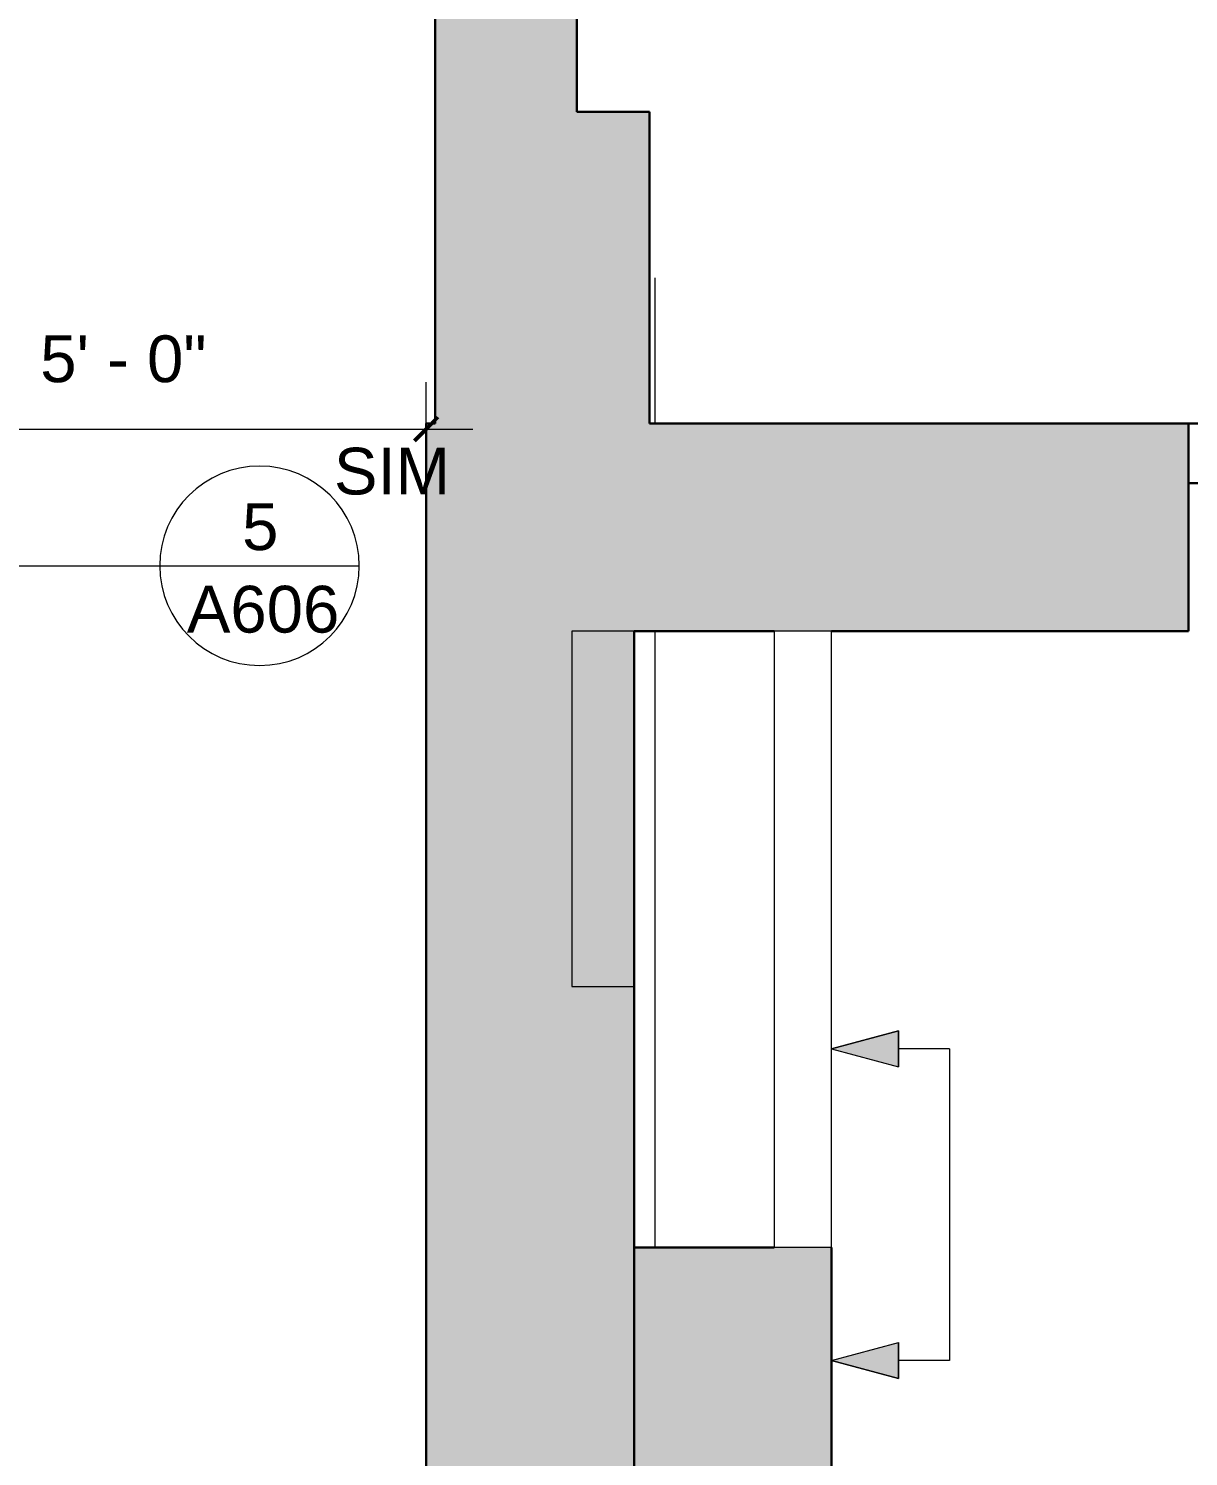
# Model space of a CAD drawing. Header units: inches. Extents: x -1176 to 1507, y -2587 to 978.
# Drawn here: x -628.3 to -516.7, y 464.3 to 601.7 of the extents above; entities that cross this region are included whole.
import ezdxf

# ---------------------------------------------------------------- set-up
doc = ezdxf.new("R2010")
doc.units = ezdxf.units.IN
doc.header["$MEASUREMENT"] = 0
for name, color, linetype, lineweight in [('A-ANNO-DIMS', 211, 'Continuous', 9), ('A-ANNO-DIMS-48', 211, 'Continuous', 9), ('A-ANNO-NOTE', 131, 'Continuous', 9), ('A-ANNO-SYMB', 150, 'Continuous', 9), ('A-DETL-GENF', 92, 'Continuous', 9), ('A-DOOR', 31, 'Continuous', 18), ('A-DOOR-FRAM', 31, 'Continuous', 30), ('A-FLOR', 192, 'Continuous', 18), ('A-WALL', 113, 'Continuous', 18), ('A-WALL-PATT', 111, 'Continuous', 18), ('I-WALL', 2, 'Continuous', 18)]:
    doc.layers.add(name, color=color, linetype=linetype, lineweight=lineweight)
doc.styles.add('Swis721 Lt BT', font='swissl.ttf', dxfattribs={"height": 4.5})
doc.dimstyles.new('OTJ_-_3_32__Linear', dxfattribs={"dimscale": 12, "dimtxt": 4.748918, "dimasz": 0.1875, "dimexe": 0.375, "dimexo": 0.25, "dimgap": 0.25, "dimtad": 1, "dimdec": 1, "dimrnd": 0.5, "dimzin": 3, "dimdsep": 46, "dimlunit": 4, "dimtxsty": 'Swis721 Lt BT', "dimblk1": 'OBLIQUE', "dimblk2": 'OBLIQUE', "dimsah": 1, "dimcen": 0.09, "dimdle": 0.375, "dimazin": 0, "dimtfac": 1, "dimtdec": 4, "dimtix": 1, "dimtmove": 0, "dimatfit": 3, "dimfxl": 1, "dimtvp": 1, "dimtfill": 1, "dimfrac": 2, "dimtolj": 1, "dimtzin": 0, "dimarcsym": 2})

# ---------------------------------------------------------------- blocks, each defined once
blk = doc.blocks.new('Single Flush - D2 3_ X 8_-8252897-2nd Floor Construction')
at = {"layer": 'A-DOOR', "color": 8, "lineweight": 30}
for p, q in [((-17.36, 16.22), (-17.67, 14.5)), ((17.91, 10), (-17.36, 16.22)), ((-17.67, 14.5), (17.6, 8.28)), ((17.6, 8.28), (17.91, 10))]:
    blk.add_line(p, q, dxfattribs=at)
at = {"layer": 'A-DOOR', "lineweight": 9}
blk.add_arc((17.91, 10), 35.81, 170, 180.5, dxfattribs=at)
at = {"layer": 'A-DOOR-FRAM', "color": 8}
for p, q in [((-20, 4.25), (-20, 10)), ((-20, 10), (-18, 10)), ((-18, 4.25), (-18, 10)), ((18, 4.25), (18, 10)), ((18, 10), (20, 10)), ((20, 4.25), (20, 10)), ((-20, 4.25), (-18, 4.25)), ((18, 4.25), (20, 4.25))]:
    blk.add_line(p, q, dxfattribs=at)
blk = doc.blocks.new('Align Symbol - Adjustable-8204961-2nd Floor Construction')
at = {"layer": 'A-DETL-GENF'}
for p, q in [((0, 11.35), (0, 6.45)), ((0, 11.35), (30, 11.35)), ((30, 11.35), (30, 6.45))]:
    blk.add_line(p, q, dxfattribs=at)
blk = doc.blocks.new('DIMBLOCK20-2nd Floor Construction')
at = {"layer": 'A-ANNO-DIMS-48'}
for p, q in [((-649.82, 561.73), (-649.82, 567.64)), ((-590.07, 560.68), (-590.07, 567.64)), ((-654.32, 563.14), (-585.57, 563.14)), ((-649.82, 563.14), (-649.82, 561.73)), ((-590.07, 563.14), (-590.07, 560.68))]:
    blk.add_line(p, q, dxfattribs=at)
at = {"layer": 'A-ANNO-DIMS-48', "lineweight": 50}
for p, q in [((-649.82, 563.14), (-648.7, 564.27)), ((-590.07, 563.14), (-588.95, 564.27)), ((-649.82, 563.14), (-650.95, 562.02)), ((-590.07, 563.14), (-591.2, 562.02))]:
    blk.add_line(p, q, dxfattribs=at)
at = {"layer": 'A-ANNO-DIMS-48', "color": 0, "insert": (-627.22, 572.15), "char_height": 4.5, "width": 17.4579, "attachment_point": 1, "line_spacing_factor": 1.005062, "style": 'Swis721 Lt BT', "bg_fill": 3, "box_fill_scale": 1.25, "bg_fill_color": 256, "bg_fill_true_color": 13158600, "bg_fill_transparency": 0}
blk.add_mtext('5\' - 0"', dxfattribs=at)
blk = doc.blocks.new('_Oblique')
at = {"color": 0, "linetype": 'ByBlock', "lineweight": -2}
blk.add_line((-0.5, -0.5), (0.5, 0.5), dxfattribs=at)
blk = doc.blocks.new('Floor Plan - Callout Head-3511279-2nd Floor Construction')
at = {"layer": 'A-ANNO-SYMB'}
blk.add_line((-0.2, 0), (0.2, 0), dxfattribs=at)
for start, end in [(360, 180), (180, 360)]:
    blk.add_arc((0, 0), 0.2, start, end, dxfattribs=at)

msp = doc.modelspace()

# ---------------------------------------------------------------- hatches: boundary and pattern name
at = {"layer": 'A-ANNO-NOTE'}
for points in [[(-544.62, 501.77), (-544.62, 505.23), (-551.07, 503.5)], [(-544.62, 471.77), (-544.62, 475.23), (-551.07, 473.5)]]:
    msp.add_hatch(color=256, dxfattribs=at).paths.add_polyline_path(points, flags=0)
at = {"layer": 'A-WALL-PATT', "lineweight": 9}
h = msp.add_hatch(color=7, dxfattribs=at)
h.paths.add_polyline_path([(-575.57, 563.68), (-575.57, 604.87), (-589.2, 604.87), (-589.2, 563.68)], flags=0)
h.paths.add_polyline_path([(-575.57, 644.87), (-575.57, 710.37), (-589.2, 710.37), (-589.2, 644.87)], flags=0)
h.paths.add_polyline_path([(-575.57, 746.87), (-575.57, 789.87), (-589.2, 789.87), (-589.2, 746.87)], flags=0)
for points in [[(-575.57, 563.68), (-568.57, 563.68), (-568.57, 593.68), (-575.57, 593.68)], [(-566.8, 385.19), (-551.07, 385.19), (-551.07, 484.37), (-570.07, 484.37), (-570.07, 385.19)]]:
    msp.add_hatch(color=7, dxfattribs=at).paths.add_polyline_path(points, flags=0)
at = {"layer": 'A-WALL-PATT'}
h = msp.add_hatch(color=250, dxfattribs=at)
h.paths.add_polyline_path([(-22.28, 543.68), (-22.28, 563.68), (-53.53, 563.68), (-53.53, 543.68)], flags=0)
h.paths.add_polyline_path([(-152.07, 543.68), (-97.77, 543.68), (-97.77, 563.68), (-152.07, 563.68)], flags=0)
h.paths.add_polyline_path([(-264.81, 543.68), (-196.3, 543.68), (-196.3, 563.68), (-264.81, 563.68)], flags=0)
h.paths.add_polyline_path([(-570.04, 543.68), (-516.71, 543.68), (-516.71, 563.68), (-590.07, 563.68), (-590.07, 543.68), (-570.07, 543.68)], flags=0)
h.paths.add_polyline_path([(-476.71, 543.68), (-421.79, 543.68), (-421.79, 563.68), (-476.71, 563.68)], flags=0)
h.paths.add_polyline_path([(-356.82, 543.68), (-309.04, 543.68), (-309.04, 563.68), (-377.56, 563.68), (-377.56, 543.68), (-359.03, 543.68)], flags=0)
at = {"layer": 'A-WALL-PATT', "lineweight": 9}
h = msp.add_hatch(color=7, dxfattribs=at)
h.paths.add_polyline_path([(-570.07, 190.25), (-570.07, 304.93), (-590.07, 304.93), (-590.07, 190.25)], flags=0)
h.paths.add_polyline_path([(-590.07, 345.08), (-570.07, 345.08), (-570.07, 543.68), (-590.07, 543.68), (-590.07, 358.61)], flags=0)

# ---------------------------------------------------------------- linework, layer by layer
at = {"layer": 'A-ANNO-NOTE'}
for p, q in [((-544.62, 505.23), (-551.07, 503.5)), ((-551.07, 503.5), (-544.62, 505.23)), ((-544.62, 501.77), (-544.62, 505.23)), ((-544.62, 505.23), (-544.62, 501.77)), ((-551.07, 503.5), (-544.62, 501.77)), ((-551.07, 503.5), (-544.62, 501.77)), ((-551.07, 473.5), (-544.62, 475.23)), ((-551.07, 473.5), (-544.62, 475.23)), ((-544.62, 475.23), (-544.62, 471.77)), ((-544.62, 471.77), (-544.62, 475.23)), ((-544.62, 471.77), (-551.07, 473.5)), ((-551.07, 473.5), (-544.62, 471.77))]:
    msp.add_line(p, q, dxfattribs=at)
at = {"layer": 'A-ANNO-SYMB'}
msp.add_line((-644.51, 549.98), (-615.71, 549.98), dxfattribs=at)
at = {"layer": 'A-FLOR'}
for p, q in [((-568.07, 577.68), (-568.07, 563.68)), ((-568.07, 543.68), (-568.07, 484.37))]:
    msp.add_line(p, q, dxfattribs=at)
at = {"layer": 'A-WALL', "color": 8, "lineweight": 30}
for p, q in [((-589.2, 604.87), (-589.2, 563.68)), ((-575.57, 593.68), (-575.57, 604.87)), ((-568.57, 593.68), (-575.57, 593.68)), ((-568.57, 563.68), (-568.57, 593.68)), ((-589.2, 563.68), (-590.07, 563.68)), ((-590.07, 563.68), (-590.07, 345.08)), ((-516.71, 563.68), (-568.57, 563.68)), ((-516.71, 563.68), (-516.71, 543.68)), ((-570.07, 352.62), (-570.07, 543.68)), ((-570.04, 543.68), (-556.57, 543.68)), ((-551.07, 543.68), (-516.71, 543.68)), ((-556.57, 484.37), (-570.07, 484.37)), ((-551.07, 445.71), (-551.07, 484.37))]:
    msp.add_line(p, q, dxfattribs=at)
at = {"layer": 'A-WALL'}
for p, q in [((-576.04, 543.68), (-576.04, 509.5)), ((-570.04, 543.68), (-570.07, 543.68)), ((-570.04, 509.5), (-570.04, 543.68)), ((-551.07, 543.68), (-556.57, 543.68)), ((-576.04, 509.5), (-570.04, 509.5))]:
    msp.add_line(p, q, dxfattribs=at)
at = {"layer": 'A-WALL', "color": 55}
for p, q in [((-570.07, 543.68), (-576.04, 543.68)), ((-551.07, 484.37), (-556.57, 484.37))]:
    msp.add_line(p, q, dxfattribs=at)
at = {"layer": 'I-WALL'}
for p, q in [((-556.57, 543.68), (-556.57, 484.37)), ((-551.07, 484.37), (-551.07, 543.68))]:
    msp.add_line(p, q, dxfattribs=at)

# ---------------------------------------------------------------- block references
at = {"layer": 'A-DETL-GENF', "rotation": 270}
msp.add_blockref('Align Symbol - Adjustable-8204961-2nd Floor Construction', (-551.07, 503.5), dxfattribs=at)
at = {"layer": 'A-DOOR'}
msp.add_blockref('Single Flush - D2 3_ X 8_-8252897-2nd Floor Construction', (-496.71, 553.68), dxfattribs=at)

# ---------------------------------------------------------------- texts
at = {"layer": 'A-ANNO-SYMB', "char_height": 4.5, "attachment_point": 1, "style": 'Swis721 Lt BT'}
for s, insert, width in [('5', (-607.79, 555.99), 4.0905), ('A606', (-613.11, 548.05), 16.968)]:
    msp.add_mtext(s, dxfattribs=dict(at, insert=insert, width=width))

# ---------------------------------------------------------------- next in the draw order: dimensions: what is measured, and where the dimension line sits
at = {"layer": 'A-ANNO-DIMS'}
dim = msp.add_linear_dim(base=(-590.07068544, 563.14151245), p1=(-649.82068544, 564.7325027), p2=(-590.07068544, 563.68357215), dimstyle='OTJ_-_3_32__Linear', override={"dimpost": '<>', "dimfxl": 59.759206}, dxfattribs=at)
dim.commit()
dim.dimension.update_dxf_attribs({"geometry": 'DIMBLOCK20-2nd Floor Construction', "text_midpoint": (-619.94568544, 568.45413974)})

# ---------------------------------------------------------------- next in the draw order: block references
at = {"layer": 'A-ANNO-SYMB', "xscale": 47.99999999999997, "yscale": 47.99999999999997, "zscale": 47.99999999999997}
msp.add_blockref('Floor Plan - Callout Head-3511279-2nd Floor Construction', (-606.11, 549.98), dxfattribs=at)

# ---------------------------------------------------------------- next in the draw order: texts
at = {"layer": 'A-ANNO-SYMB', "insert": (-598.95, 561.34), "char_height": 4.5, "width": 12.8775, "attachment_point": 1, "style": 'Swis721 Lt BT'}
msp.add_mtext('SIM', dxfattribs=at)

doc.saveas('drawing.dxf')
